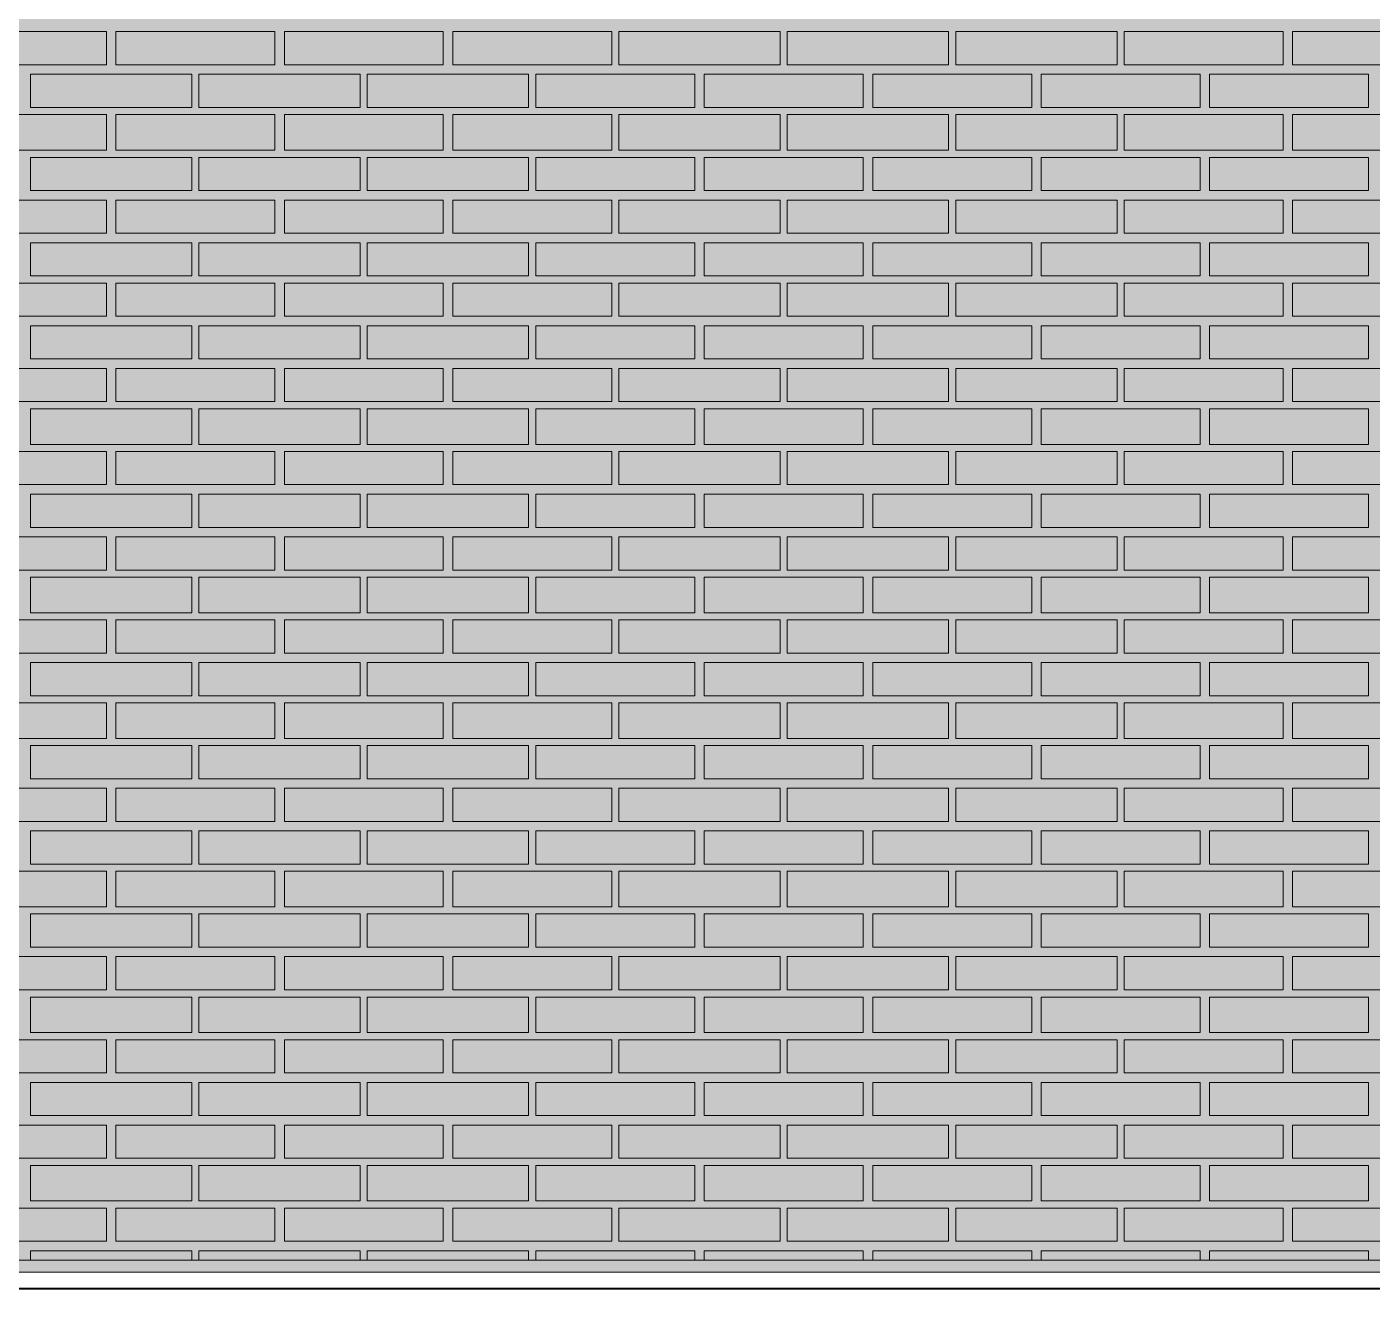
# Model space of a CAD drawing. Header units: millimetres. Extents: x -28928 to 100580, y -22867 to 36490.
# Drawn here: x 24754 to 27153, y -4768 to -2513 of the extents above; entities that cross this region are included whole.
import ezdxf

# ---------------------------------------------------------------- set-up
doc = ezdxf.new("R2010")
doc.units = ezdxf.units.MM
doc.layers.add('PDF _Геометрия', color=7, linetype='Continuous', true_color=0x8f8e8d)
doc.layers.add('PDF _Сплошная заливка', color=7, linetype='Continuous', true_color=0xffffff)

msp = doc.modelspace()

# ---------------------------------------------------------------- hatches: boundary and pattern name
at = {"layer": 'PDF _Сплошная заливка', "true_color": 0xdcd6cf, "transparency": 33554559}
msp.add_hatch(color=254, dxfattribs=at).paths.add_polyline_path([(29465.3, 1544.1), (29486.4, 1544.1), (29486.4, 9028.4), (4952.2, 9028.4), (4952.2, -4713.2), (29465.3, -4713.2)])
at = {"layer": 'PDF _Сплошная заливка', "true_color": 0xa48f7a, "transparency": 33554559}
h = msp.add_hatch(color=252, dxfattribs=at)
h.paths.add_polyline_path([(-7486.3, -4734.3), (-7486.3, -4713.2), (-9576.3, -4713.2), (-9576.3, -4734.3)])
h.paths.add_polyline_path([(-7168.9, -4713.2), (-7168.9, -4734.3), (45263, -4734.3), (45263, -4713.2)])

# ---------------------------------------------------------------- linework, layer by layer
at = {"layer": 'PDF _Геометрия', "color": 7, "lineweight": 9}
for points in [[(45263, -4713.2), (-7168.9, -4713.2), (4931.1, -4713.2), (-7168.9, -4713.2), (4931.1, -4713.2), (4931.1, 9028.4), (4931.1, -4764)], [(4952.2, -4764), (4952.2, 9028.4), (4952.2, -4713.2), (29465.3, -4713.2), (4952.2, -4713.2), (29465.3, -4713.2), (29465.3, 1531.4), (29465.3, -4764)], [(-7168.9, -4734.3), (45263, -4734.3), (45263, -4713.2), (29486.4, -4713.2), (29486.4, -5491.6), (29486.4, -5610.1)]]:
    msp.add_lwpolyline(points, dxfattribs=at)
at = {"layer": 'PDF _Геометрия', "lineweight": 9}
for points in [[(24896.1, -2521.6), (24896.1, -2580.9), (24612.6, -2580.9), (24612.6, -2521.6)], [(25196.4, -2521.6), (25196.4, -2580.9), (24913, -2580.9), (24913, -2521.6)], [(25496.8, -2521.6), (25496.8, -2580.9), (25213.4, -2580.9), (25213.4, -2521.6)], [(25797.2, -2521.6), (25797.2, -2580.9), (25513.7, -2580.9), (25513.7, -2521.6)], [(26097.6, -2521.6), (26097.6, -2580.9), (25809.9, -2580.9), (25809.9, -2521.6)], [(26398, -2521.6), (26398, -2580.9), (26110.3, -2580.9), (26110.3, -2521.6)], [(26698.4, -2521.6), (26698.4, -2580.9), (26410.7, -2580.9), (26410.7, -2521.6)], [(26994.5, -2521.6), (26994.5, -2580.9), (26711.1, -2580.9), (26711.1, -2521.6)], [(27294.9, -2521.6), (27294.9, -2580.9), (27011.4, -2580.9), (27011.4, -2521.6)], [(25048.4, -2657), (24904.5, -2657), (24760.7, -2657), (24760.7, -2597.8), (24904.5, -2597.8), (25048.4, -2597.8)], [(25348.7, -2657), (25204.9, -2657), (25061.1, -2657), (25061.1, -2597.8), (25204.9, -2597.8), (25348.7, -2597.8)], [(25649.1, -2657), (25505.3, -2657), (25361.4, -2657), (25361.4, -2597.8), (25505.3, -2597.8), (25649.1, -2597.8)], [(25945.3, -2657), (25805.7, -2657), (25661.8, -2657), (25661.8, -2597.8), (25805.7, -2597.8), (25945.3, -2597.8)], [(26245.7, -2657), (26106.1, -2657), (25962.2, -2657), (25962.2, -2597.8), (26106.1, -2597.8), (26245.7, -2597.8)], [(26546.1, -2657), (26402.2, -2657), (26262.6, -2657), (26262.6, -2597.8), (26402.2, -2597.8), (26546.1, -2597.8)], [(26846.4, -2657), (26702.6, -2657), (26563, -2657), (26563, -2597.8), (26702.6, -2597.8), (26846.4, -2597.8)], [(27146.8, -2657), (27003, -2657), (26863.4, -2657), (26863.4, -2597.8), (27003, -2597.8), (27146.8, -2597.8)], [(24896.1, -2669.7), (24896.1, -2733.2), (24612.6, -2733.2), (24612.6, -2669.7)], [(25196.4, -2669.7), (25196.4, -2733.2), (24913, -2733.2), (24913, -2669.7)], [(25496.8, -2669.7), (25496.8, -2733.2), (25213.4, -2733.2), (25213.4, -2669.7)], [(25797.2, -2669.7), (25797.2, -2733.2), (25513.7, -2733.2), (25513.7, -2669.7)], [(26097.6, -2669.7), (26097.6, -2733.2), (25809.9, -2733.2), (25809.9, -2669.7)], [(26398, -2669.7), (26398, -2733.2), (26110.3, -2733.2), (26110.3, -2669.7)], [(26698.4, -2669.7), (26698.4, -2733.2), (26410.7, -2733.2), (26410.7, -2669.7)], [(26994.5, -2669.7), (26994.5, -2733.2), (26711.1, -2733.2), (26711.1, -2669.7)], [(27294.9, -2669.7), (27294.9, -2733.2), (27011.4, -2733.2), (27011.4, -2669.7)], [(25048.4, -2805.1), (24904.5, -2805.1), (24760.7, -2805.1), (24760.7, -2745.9), (24904.5, -2745.9), (25048.4, -2745.9)], [(25348.7, -2805.1), (25204.9, -2805.1), (25061.1, -2805.1), (25061.1, -2745.9), (25204.9, -2745.9), (25348.7, -2745.9)], [(25649.1, -2805.1), (25505.3, -2805.1), (25361.4, -2805.1), (25361.4, -2745.9), (25505.3, -2745.9), (25649.1, -2745.9)], [(25945.3, -2805.1), (25805.7, -2805.1), (25661.8, -2805.1), (25661.8, -2745.9), (25805.7, -2745.9), (25945.3, -2745.9)], [(26245.7, -2805.1), (26106.1, -2805.1), (25962.2, -2805.1), (25962.2, -2745.9), (26106.1, -2745.9), (26245.7, -2745.9)], [(26546.1, -2805.1), (26402.2, -2805.1), (26262.6, -2805.1), (26262.6, -2745.9), (26402.2, -2745.9), (26546.1, -2745.9)], [(26846.4, -2805.1), (26702.6, -2805.1), (26563, -2805.1), (26563, -2745.9), (26702.6, -2745.9), (26846.4, -2745.9)], [(27146.8, -2805.1), (27003, -2805.1), (26863.4, -2805.1), (26863.4, -2745.9), (27003, -2745.9), (27146.8, -2745.9)], [(24896.1, -2822), (24896.1, -2881.3), (24612.6, -2881.3), (24612.6, -2822)], [(25196.4, -2822), (25196.4, -2881.3), (24913, -2881.3), (24913, -2822)], [(25496.8, -2822), (25496.8, -2881.3), (25213.4, -2881.3), (25213.4, -2822)], [(25797.2, -2822), (25797.2, -2881.3), (25513.7, -2881.3), (25513.7, -2822)], [(26097.6, -2822), (26097.6, -2881.3), (25809.9, -2881.3), (25809.9, -2822)], [(26398, -2822), (26398, -2881.3), (26110.3, -2881.3), (26110.3, -2822)], [(26698.4, -2822), (26698.4, -2881.3), (26410.7, -2881.3), (26410.7, -2822)], [(26994.5, -2822), (26994.5, -2881.3), (26711.1, -2881.3), (26711.1, -2822)], [(27294.9, -2822), (27294.9, -2881.3), (27011.4, -2881.3), (27011.4, -2822)], [(25048.4, -2957.4), (24904.5, -2957.4), (24760.7, -2957.4), (24760.7, -2898.2), (24904.5, -2898.2), (25048.4, -2898.2)], [(25348.7, -2957.4), (25204.9, -2957.4), (25061.1, -2957.4), (25061.1, -2898.2), (25204.9, -2898.2), (25348.7, -2898.2)], [(25649.1, -2957.4), (25505.3, -2957.4), (25361.4, -2957.4), (25361.4, -2898.2), (25505.3, -2898.2), (25649.1, -2898.2)], [(25945.3, -2957.4), (25805.7, -2957.4), (25661.8, -2957.4), (25661.8, -2898.2), (25805.7, -2898.2), (25945.3, -2898.2)], [(26245.7, -2957.4), (26106.1, -2957.4), (25962.2, -2957.4), (25962.2, -2898.2), (26106.1, -2898.2), (26245.7, -2898.2)], [(26546.1, -2957.4), (26402.2, -2957.4), (26262.6, -2957.4), (26262.6, -2898.2), (26402.2, -2898.2), (26546.1, -2898.2)], [(26846.4, -2957.4), (26702.6, -2957.4), (26563, -2957.4), (26563, -2898.2), (26702.6, -2898.2), (26846.4, -2898.2)], [(27146.8, -2957.4), (27003, -2957.4), (26863.4, -2957.4), (26863.4, -2898.2), (27003, -2898.2), (27146.8, -2898.2)], [(24896.1, -2970.1), (24896.1, -3029.3), (24612.6, -3029.3), (24612.6, -2970.1)], [(25196.4, -2970.1), (25196.4, -3029.3), (24913, -3029.3), (24913, -2970.1)], [(25496.8, -2970.1), (25496.8, -3029.3), (25213.4, -3029.3), (25213.4, -2970.1)], [(25797.2, -2970.1), (25797.2, -3029.3), (25513.7, -3029.3), (25513.7, -2970.1)], [(26097.6, -2970.1), (26097.6, -3029.3), (25809.9, -3029.3), (25809.9, -2970.1)], [(26398, -2970.1), (26398, -3029.3), (26110.3, -3029.3), (26110.3, -2970.1)], [(26698.4, -2970.1), (26698.4, -3029.3), (26410.7, -3029.3), (26410.7, -2970.1)], [(26994.5, -2970.1), (26994.5, -3029.3), (26711.1, -3029.3), (26711.1, -2970.1)], [(27294.9, -2970.1), (27294.9, -3029.3), (27011.4, -3029.3), (27011.4, -2970.1)], [(25048.4, -3105.5), (24904.5, -3105.5), (24760.7, -3105.5), (24760.7, -3046.3), (24904.5, -3046.3), (25048.4, -3046.3)], [(25348.7, -3105.5), (25204.9, -3105.5), (25061.1, -3105.5), (25061.1, -3046.3), (25204.9, -3046.3), (25348.7, -3046.3)], [(25649.1, -3105.5), (25505.3, -3105.5), (25361.4, -3105.5), (25361.4, -3046.3), (25505.3, -3046.3), (25649.1, -3046.3)], [(25945.3, -3105.5), (25805.7, -3105.5), (25661.8, -3105.5), (25661.8, -3046.3), (25805.7, -3046.3), (25945.3, -3046.3)], [(26245.7, -3105.5), (26106.1, -3105.5), (25962.2, -3105.5), (25962.2, -3046.3), (26106.1, -3046.3), (26245.7, -3046.3)], [(26546.1, -3105.5), (26402.2, -3105.5), (26262.6, -3105.5), (26262.6, -3046.3), (26402.2, -3046.3), (26546.1, -3046.3)], [(26846.4, -3105.5), (26702.6, -3105.5), (26563, -3105.5), (26563, -3046.3), (26702.6, -3046.3), (26846.4, -3046.3)], [(27146.8, -3105.5), (27003, -3105.5), (26863.4, -3105.5), (26863.4, -3046.3), (27003, -3046.3), (27146.8, -3046.3)], [(24896.1, -3122.4), (24896.1, -3181.6), (24612.6, -3181.6), (24612.6, -3122.4)], [(25196.4, -3122.4), (25196.4, -3181.6), (24913, -3181.6), (24913, -3122.4)], [(25496.8, -3122.4), (25496.8, -3181.6), (25213.4, -3181.6), (25213.4, -3122.4)], [(25797.2, -3122.4), (25797.2, -3181.6), (25513.7, -3181.6), (25513.7, -3122.4)], [(26097.6, -3122.4), (26097.6, -3181.6), (25809.9, -3181.6), (25809.9, -3122.4)], [(26398, -3122.4), (26398, -3181.6), (26110.3, -3181.6), (26110.3, -3122.4)], [(26698.4, -3122.4), (26698.4, -3181.6), (26410.7, -3181.6), (26410.7, -3122.4)], [(26994.5, -3122.4), (26994.5, -3181.6), (26711.1, -3181.6), (26711.1, -3122.4)], [(27294.9, -3122.4), (27294.9, -3181.6), (27011.4, -3181.6), (27011.4, -3122.4)], [(25048.4, -3257.8), (24904.5, -3257.8), (24760.7, -3257.8), (24760.7, -3194.3), (24904.5, -3194.3), (25048.4, -3194.3)], [(25348.7, -3257.8), (25204.9, -3257.8), (25061.1, -3257.8), (25061.1, -3194.3), (25204.9, -3194.3), (25348.7, -3194.3)], [(25649.1, -3257.8), (25505.3, -3257.8), (25361.4, -3257.8), (25361.4, -3194.3), (25505.3, -3194.3), (25649.1, -3194.3)], [(25945.3, -3257.8), (25805.7, -3257.8), (25661.8, -3257.8), (25661.8, -3194.3), (25805.7, -3194.3), (25945.3, -3194.3)], [(26245.7, -3257.8), (26106.1, -3257.8), (25962.2, -3257.8), (25962.2, -3194.3), (26106.1, -3194.3), (26245.7, -3194.3)], [(26546.1, -3257.8), (26402.2, -3257.8), (26262.6, -3257.8), (26262.6, -3194.3), (26402.2, -3194.3), (26546.1, -3194.3)], [(26846.4, -3257.8), (26702.6, -3257.8), (26563, -3257.8), (26563, -3194.3), (26702.6, -3194.3), (26846.4, -3194.3)], [(27146.8, -3257.8), (27003, -3257.8), (26863.4, -3257.8), (26863.4, -3194.3), (27003, -3194.3), (27146.8, -3194.3)], [(24896.1, -3270.5), (24896.1, -3329.7), (24612.6, -3329.7), (24612.6, -3270.5)], [(25196.4, -3270.5), (25196.4, -3329.7), (24913, -3329.7), (24913, -3270.5)], [(25496.8, -3270.5), (25496.8, -3329.7), (25213.4, -3329.7), (25213.4, -3270.5)], [(25797.2, -3270.5), (25797.2, -3329.7), (25513.7, -3329.7), (25513.7, -3270.5)], [(26097.6, -3270.5), (26097.6, -3329.7), (25809.9, -3329.7), (25809.9, -3270.5)], [(26398, -3270.5), (26398, -3329.7), (26110.3, -3329.7), (26110.3, -3270.5)], [(26698.4, -3270.5), (26698.4, -3329.7), (26410.7, -3329.7), (26410.7, -3270.5)], [(26994.5, -3270.5), (26994.5, -3329.7), (26711.1, -3329.7), (26711.1, -3270.5)], [(27294.9, -3270.5), (27294.9, -3329.7), (27011.4, -3329.7), (27011.4, -3270.5)], [(25048.4, -3405.9), (24904.5, -3405.9), (24760.7, -3405.9), (24760.7, -3346.6), (24904.5, -3346.6), (25048.4, -3346.6)], [(25348.7, -3405.9), (25204.9, -3405.9), (25061.1, -3405.9), (25061.1, -3346.6), (25204.9, -3346.6), (25348.7, -3346.6)], [(25649.1, -3405.9), (25505.3, -3405.9), (25361.4, -3405.9), (25361.4, -3346.6), (25505.3, -3346.6), (25649.1, -3346.6)], [(25945.3, -3405.9), (25805.7, -3405.9), (25661.8, -3405.9), (25661.8, -3346.6), (25805.7, -3346.6), (25945.3, -3346.6)], [(26245.7, -3405.9), (26106.1, -3405.9), (25962.2, -3405.9), (25962.2, -3346.6), (26106.1, -3346.6), (26245.7, -3346.6)], [(26546.1, -3405.9), (26402.2, -3405.9), (26262.6, -3405.9), (26262.6, -3346.6), (26402.2, -3346.6), (26546.1, -3346.6)], [(26846.4, -3405.9), (26702.6, -3405.9), (26563, -3405.9), (26563, -3346.6), (26702.6, -3346.6), (26846.4, -3346.6)], [(27146.8, -3405.9), (27003, -3405.9), (26863.4, -3405.9), (26863.4, -3346.6), (27003, -3346.6), (27146.8, -3346.6)], [(24896.1, -3422.8), (24896.1, -3482), (24612.6, -3482), (24612.6, -3422.8)], [(25196.4, -3422.8), (25196.4, -3482), (24913, -3482), (24913, -3422.8)], [(25496.8, -3422.8), (25496.8, -3482), (25213.4, -3482), (25213.4, -3422.8)], [(25797.2, -3422.8), (25797.2, -3482), (25513.7, -3482), (25513.7, -3422.8)], [(26097.6, -3422.8), (26097.6, -3482), (25809.9, -3482), (25809.9, -3422.8)], [(26398, -3422.8), (26398, -3482), (26110.3, -3482), (26110.3, -3422.8)], [(26698.4, -3422.8), (26698.4, -3482), (26410.7, -3482), (26410.7, -3422.8)], [(26994.5, -3422.8), (26994.5, -3482), (26711.1, -3482), (26711.1, -3422.8)], [(27294.9, -3422.8), (27294.9, -3482), (27011.4, -3482), (27011.4, -3422.8)], [(25048.4, -3558.2), (24904.5, -3558.2), (24760.7, -3558.2), (24760.7, -3494.7), (24904.5, -3494.7), (25048.4, -3494.7)], [(25348.7, -3558.2), (25204.9, -3558.2), (25061.1, -3558.2), (25061.1, -3494.7), (25204.9, -3494.7), (25348.7, -3494.7)], [(25649.1, -3558.2), (25505.3, -3558.2), (25361.4, -3558.2), (25361.4, -3494.7), (25505.3, -3494.7), (25649.1, -3494.7)], [(25945.3, -3558.2), (25805.7, -3558.2), (25661.8, -3558.2), (25661.8, -3494.7), (25805.7, -3494.7), (25945.3, -3494.7)], [(26245.7, -3558.2), (26106.1, -3558.2), (25962.2, -3558.2), (25962.2, -3494.7), (26106.1, -3494.7), (26245.7, -3494.7)], [(26546.1, -3558.2), (26402.2, -3558.2), (26262.6, -3558.2), (26262.6, -3494.7), (26402.2, -3494.7), (26546.1, -3494.7)], [(26846.4, -3558.2), (26702.6, -3558.2), (26563, -3558.2), (26563, -3494.7), (26702.6, -3494.7), (26846.4, -3494.7)], [(27146.8, -3558.2), (27003, -3558.2), (26863.4, -3558.2), (26863.4, -3494.7), (27003, -3494.7), (27146.8, -3494.7)], [(24896.1, -3570.9), (24896.1, -3630.1), (24612.6, -3630.1), (24612.6, -3570.9)], [(25196.4, -3570.9), (25196.4, -3630.1), (24913, -3630.1), (24913, -3570.9)], [(25496.8, -3570.9), (25496.8, -3630.1), (25213.4, -3630.1), (25213.4, -3570.9)], [(25797.2, -3570.9), (25797.2, -3630.1), (25513.7, -3630.1), (25513.7, -3570.9)], [(26097.6, -3570.9), (26097.6, -3630.1), (25809.9, -3630.1), (25809.9, -3570.9)], [(26398, -3570.9), (26398, -3630.1), (26110.3, -3630.1), (26110.3, -3570.9)], [(26698.4, -3570.9), (26698.4, -3630.1), (26410.7, -3630.1), (26410.7, -3570.9)], [(26994.5, -3570.9), (26994.5, -3630.1), (26711.1, -3630.1), (26711.1, -3570.9)], [(27294.9, -3570.9), (27294.9, -3630.1), (27011.4, -3630.1), (27011.4, -3570.9)], [(25048.4, -3706.3), (24904.5, -3706.3), (24760.7, -3706.3), (24760.7, -3647), (24904.5, -3647), (25048.4, -3647)], [(25348.7, -3706.3), (25204.9, -3706.3), (25061.1, -3706.3), (25061.1, -3647), (25204.9, -3647), (25348.7, -3647)], [(25649.1, -3706.3), (25505.3, -3706.3), (25361.4, -3706.3), (25361.4, -3647), (25505.3, -3647), (25649.1, -3647)], [(25945.3, -3706.3), (25805.7, -3706.3), (25661.8, -3706.3), (25661.8, -3647), (25805.7, -3647), (25945.3, -3647)], [(26245.7, -3706.3), (26106.1, -3706.3), (25962.2, -3706.3), (25962.2, -3647), (26106.1, -3647), (26245.7, -3647)], [(26546.1, -3706.3), (26402.2, -3706.3), (26262.6, -3706.3), (26262.6, -3647), (26402.2, -3647), (26546.1, -3647)], [(26846.4, -3706.3), (26702.6, -3706.3), (26563, -3706.3), (26563, -3647), (26702.6, -3647), (26846.4, -3647)], [(27146.8, -3706.3), (27003, -3706.3), (26863.4, -3706.3), (26863.4, -3647), (27003, -3647), (27146.8, -3647)], [(24896.1, -3719), (24896.1, -3782.4), (24612.6, -3782.4), (24612.6, -3719)], [(25196.4, -3719), (25196.4, -3782.4), (24913, -3782.4), (24913, -3719)], [(25496.8, -3719), (25496.8, -3782.4), (25213.4, -3782.4), (25213.4, -3719)], [(25797.2, -3719), (25797.2, -3782.4), (25513.7, -3782.4), (25513.7, -3719)], [(26097.6, -3719), (26097.6, -3782.4), (25809.9, -3782.4), (25809.9, -3719)], [(26398, -3719), (26398, -3782.4), (26110.3, -3782.4), (26110.3, -3719)], [(26698.4, -3719), (26698.4, -3782.4), (26410.7, -3782.4), (26410.7, -3719)], [(26994.5, -3719), (26994.5, -3782.4), (26711.1, -3782.4), (26711.1, -3719)], [(27294.9, -3719), (27294.9, -3782.4), (27011.4, -3782.4), (27011.4, -3719)], [(25048.4, -3854.3), (24904.5, -3854.3), (24760.7, -3854.3), (24760.7, -3795.1), (24904.5, -3795.1), (25048.4, -3795.1)], [(25348.7, -3854.3), (25204.9, -3854.3), (25061.1, -3854.3), (25061.1, -3795.1), (25204.9, -3795.1), (25348.7, -3795.1)], [(25649.1, -3854.3), (25505.3, -3854.3), (25361.4, -3854.3), (25361.4, -3795.1), (25505.3, -3795.1), (25649.1, -3795.1)], [(25945.3, -3854.3), (25805.7, -3854.3), (25661.8, -3854.3), (25661.8, -3795.1), (25805.7, -3795.1), (25945.3, -3795.1)], [(26245.7, -3854.3), (26106.1, -3854.3), (25962.2, -3854.3), (25962.2, -3795.1), (26106.1, -3795.1), (26245.7, -3795.1)], [(26546.1, -3854.3), (26402.2, -3854.3), (26262.6, -3854.3), (26262.6, -3795.1), (26402.2, -3795.1), (26546.1, -3795.1)], [(26846.4, -3854.3), (26702.6, -3854.3), (26563, -3854.3), (26563, -3795.1), (26702.6, -3795.1), (26846.4, -3795.1)], [(27146.8, -3854.3), (27003, -3854.3), (26863.4, -3854.3), (26863.4, -3795.1), (27003, -3795.1), (27146.8, -3795.1)], [(24896.1, -3871.3), (24896.1, -3930.5), (24612.6, -3930.5), (24612.6, -3871.3)], [(25196.4, -3871.3), (25196.4, -3930.5), (24913, -3930.5), (24913, -3871.3)], [(25496.8, -3871.3), (25496.8, -3930.5), (25213.4, -3930.5), (25213.4, -3871.3)], [(25797.2, -3871.3), (25797.2, -3930.5), (25513.7, -3930.5), (25513.7, -3871.3)], [(26097.6, -3871.3), (26097.6, -3930.5), (25809.9, -3930.5), (25809.9, -3871.3)], [(26398, -3871.3), (26398, -3930.5), (26110.3, -3930.5), (26110.3, -3871.3)], [(26698.4, -3871.3), (26698.4, -3930.5), (26410.7, -3930.5), (26410.7, -3871.3)], [(26994.5, -3871.3), (26994.5, -3930.5), (26711.1, -3930.5), (26711.1, -3871.3)], [(27294.9, -3871.3), (27294.9, -3930.5), (27011.4, -3930.5), (27011.4, -3871.3)], [(25048.4, -4006.6), (24904.5, -4006.6), (24760.7, -4006.6), (24760.7, -3947.4), (24904.5, -3947.4), (25048.4, -3947.4)], [(25348.7, -4006.6), (25204.9, -4006.6), (25061.1, -4006.6), (25061.1, -3947.4), (25204.9, -3947.4), (25348.7, -3947.4)], [(25649.1, -4006.6), (25505.3, -4006.6), (25361.4, -4006.6), (25361.4, -3947.4), (25505.3, -3947.4), (25649.1, -3947.4)], [(25945.3, -4006.6), (25805.7, -4006.6), (25661.8, -4006.6), (25661.8, -3947.4), (25805.7, -3947.4), (25945.3, -3947.4)], [(26245.7, -4006.6), (26106.1, -4006.6), (25962.2, -4006.6), (25962.2, -3947.4), (26106.1, -3947.4), (26245.7, -3947.4)], [(26546.1, -4006.6), (26402.2, -4006.6), (26262.6, -4006.6), (26262.6, -3947.4), (26402.2, -3947.4), (26546.1, -3947.4)], [(26846.4, -4006.6), (26702.6, -4006.6), (26563, -4006.6), (26563, -3947.4), (26702.6, -3947.4), (26846.4, -3947.4)], [(27146.8, -4006.6), (27003, -4006.6), (26863.4, -4006.6), (26863.4, -3947.4), (27003, -3947.4), (27146.8, -3947.4)], [(24896.1, -4019.3), (24896.1, -4082.8), (24612.6, -4082.8), (24612.6, -4019.3)], [(25196.4, -4019.3), (25196.4, -4082.8), (24913, -4082.8), (24913, -4019.3)], [(25496.8, -4019.3), (25496.8, -4082.8), (25213.4, -4082.8), (25213.4, -4019.3)], [(25797.2, -4019.3), (25797.2, -4082.8), (25513.7, -4082.8), (25513.7, -4019.3)], [(26097.6, -4019.3), (26097.6, -4082.8), (25809.9, -4082.8), (25809.9, -4019.3)], [(26398, -4019.3), (26398, -4082.8), (26110.3, -4082.8), (26110.3, -4019.3)], [(26698.4, -4019.3), (26698.4, -4082.8), (26410.7, -4082.8), (26410.7, -4019.3)], [(26994.5, -4019.3), (26994.5, -4082.8), (26711.1, -4082.8), (26711.1, -4019.3)], [(27294.9, -4019.3), (27294.9, -4082.8), (27011.4, -4082.8), (27011.4, -4019.3)], [(25048.4, -4154.7), (24904.5, -4154.7), (24760.7, -4154.7), (24760.7, -4095.5), (24904.5, -4095.5), (25048.4, -4095.5)], [(25348.7, -4154.7), (25204.9, -4154.7), (25061.1, -4154.7), (25061.1, -4095.5), (25204.9, -4095.5), (25348.7, -4095.5)], [(25649.1, -4154.7), (25505.3, -4154.7), (25361.4, -4154.7), (25361.4, -4095.5), (25505.3, -4095.5), (25649.1, -4095.5)], [(25945.3, -4154.7), (25805.7, -4154.7), (25661.8, -4154.7), (25661.8, -4095.5), (25805.7, -4095.5), (25945.3, -4095.5)], [(26245.7, -4154.7), (26106.1, -4154.7), (25962.2, -4154.7), (25962.2, -4095.5), (26106.1, -4095.5), (26245.7, -4095.5)], [(26546.1, -4154.7), (26402.2, -4154.7), (26262.6, -4154.7), (26262.6, -4095.5), (26402.2, -4095.5), (26546.1, -4095.5)], [(26846.4, -4154.7), (26702.6, -4154.7), (26563, -4154.7), (26563, -4095.5), (26702.6, -4095.5), (26846.4, -4095.5)], [(27146.8, -4154.7), (27003, -4154.7), (26863.4, -4154.7), (26863.4, -4095.5), (27003, -4095.5), (27146.8, -4095.5)], [(24896.1, -4171.6), (24896.1, -4230.9), (24612.6, -4230.9), (24612.6, -4171.6)], [(25196.4, -4171.6), (25196.4, -4230.9), (24913, -4230.9), (24913, -4171.6)], [(25496.8, -4171.6), (25496.8, -4230.9), (25213.4, -4230.9), (25213.4, -4171.6)], [(25797.2, -4171.6), (25797.2, -4230.9), (25513.7, -4230.9), (25513.7, -4171.6)], [(26097.6, -4171.6), (26097.6, -4230.9), (25809.9, -4230.9), (25809.9, -4171.6)], [(26398, -4171.6), (26398, -4230.9), (26110.3, -4230.9), (26110.3, -4171.6)], [(26698.4, -4171.6), (26698.4, -4230.9), (26410.7, -4230.9), (26410.7, -4171.6)], [(26994.5, -4171.6), (26994.5, -4230.9), (26711.1, -4230.9), (26711.1, -4171.6)], [(27294.9, -4171.6), (27294.9, -4230.9), (27011.4, -4230.9), (27011.4, -4171.6)], [(25048.4, -4307), (24904.5, -4307), (24760.7, -4307), (24760.7, -4243.6), (24904.5, -4243.6), (25048.4, -4243.6)], [(25348.7, -4307), (25204.9, -4307), (25061.1, -4307), (25061.1, -4243.6), (25204.9, -4243.6), (25348.7, -4243.6)], [(25649.1, -4307), (25505.3, -4307), (25361.4, -4307), (25361.4, -4243.6), (25505.3, -4243.6), (25649.1, -4243.6)], [(25945.3, -4307), (25805.7, -4307), (25661.8, -4307), (25661.8, -4243.6), (25805.7, -4243.6), (25945.3, -4243.6)], [(26245.7, -4307), (26106.1, -4307), (25962.2, -4307), (25962.2, -4243.6), (26106.1, -4243.6), (26245.7, -4243.6)], [(26546.1, -4307), (26402.2, -4307), (26262.6, -4307), (26262.6, -4243.6), (26402.2, -4243.6), (26546.1, -4243.6)], [(26846.4, -4307), (26702.6, -4307), (26563, -4307), (26563, -4243.6), (26702.6, -4243.6), (26846.4, -4243.6)], [(27146.8, -4307), (27003, -4307), (26863.4, -4307), (26863.4, -4243.6), (27003, -4243.6), (27146.8, -4243.6)], [(24896.1, -4319.7), (24896.1, -4379), (24612.6, -4379), (24612.6, -4319.7)], [(25196.4, -4319.7), (25196.4, -4379), (24913, -4379), (24913, -4319.7)], [(25496.8, -4319.7), (25496.8, -4379), (25213.4, -4379), (25213.4, -4319.7)], [(25797.2, -4319.7), (25797.2, -4379), (25513.7, -4379), (25513.7, -4319.7)], [(26097.6, -4319.7), (26097.6, -4379), (25809.9, -4379), (25809.9, -4319.7)], [(26398, -4319.7), (26398, -4379), (26110.3, -4379), (26110.3, -4319.7)], [(26698.4, -4319.7), (26698.4, -4379), (26410.7, -4379), (26410.7, -4319.7)], [(26994.5, -4319.7), (26994.5, -4379), (26711.1, -4379), (26711.1, -4319.7)], [(27294.9, -4319.7), (27294.9, -4379), (27011.4, -4379), (27011.4, -4319.7)], [(25048.4, -4455.1), (24904.5, -4455.1), (24760.7, -4455.1), (24760.7, -4395.9), (24904.5, -4395.9), (25048.4, -4395.9)], [(25348.7, -4455.1), (25204.9, -4455.1), (25061.1, -4455.1), (25061.1, -4395.9), (25204.9, -4395.9), (25348.7, -4395.9)], [(25649.1, -4455.1), (25505.3, -4455.1), (25361.4, -4455.1), (25361.4, -4395.9), (25505.3, -4395.9), (25649.1, -4395.9)], [(25945.3, -4455.1), (25805.7, -4455.1), (25661.8, -4455.1), (25661.8, -4395.9), (25805.7, -4395.9), (25945.3, -4395.9)], [(26245.7, -4455.1), (26106.1, -4455.1), (25962.2, -4455.1), (25962.2, -4395.9), (26106.1, -4395.9), (26245.7, -4395.9)], [(26546.1, -4455.1), (26402.2, -4455.1), (26262.6, -4455.1), (26262.6, -4395.9), (26402.2, -4395.9), (26546.1, -4395.9)], [(26846.4, -4455.1), (26702.6, -4455.1), (26563, -4455.1), (26563, -4395.9), (26702.6, -4395.9), (26846.4, -4395.9)], [(27146.8, -4455.1), (27003, -4455.1), (26863.4, -4455.1), (26863.4, -4395.9), (27003, -4395.9), (27146.8, -4395.9)], [(24896.1, -4472), (24896.1, -4531.3), (24612.6, -4531.3), (24612.6, -4472)], [(25196.4, -4472), (25196.4, -4531.3), (24913, -4531.3), (24913, -4472)], [(25496.8, -4472), (25496.8, -4531.3), (25213.4, -4531.3), (25213.4, -4472)], [(25797.2, -4472), (25797.2, -4531.3), (25513.7, -4531.3), (25513.7, -4472)], [(26097.6, -4472), (26097.6, -4531.3), (25809.9, -4531.3), (25809.9, -4472)], [(26398, -4472), (26398, -4531.3), (26110.3, -4531.3), (26110.3, -4472)], [(26698.4, -4472), (26698.4, -4531.3), (26410.7, -4531.3), (26410.7, -4472)], [(26994.5, -4472), (26994.5, -4531.3), (26711.1, -4531.3), (26711.1, -4472)], [(27294.9, -4472), (27294.9, -4531.3), (27011.4, -4531.3), (27011.4, -4472)], [(25048.4, -4607.4), (24904.5, -4607.4), (24760.7, -4607.4), (24760.7, -4544), (24904.5, -4544), (25048.4, -4544)], [(25348.7, -4607.4), (25204.9, -4607.4), (25061.1, -4607.4), (25061.1, -4544), (25204.9, -4544), (25348.7, -4544)], [(25649.1, -4607.4), (25505.3, -4607.4), (25361.4, -4607.4), (25361.4, -4544), (25505.3, -4544), (25649.1, -4544)], [(25945.3, -4607.4), (25805.7, -4607.4), (25661.8, -4607.4), (25661.8, -4544), (25805.7, -4544), (25945.3, -4544)], [(26245.7, -4607.4), (26106.1, -4607.4), (25962.2, -4607.4), (25962.2, -4544), (26106.1, -4544), (26245.7, -4544)], [(26546.1, -4607.4), (26402.2, -4607.4), (26262.6, -4607.4), (26262.6, -4544), (26402.2, -4544), (26546.1, -4544)], [(26846.4, -4607.4), (26702.6, -4607.4), (26563, -4607.4), (26563, -4544), (26702.6, -4544), (26846.4, -4544)], [(27146.8, -4607.4), (27003, -4607.4), (26863.4, -4607.4), (26863.4, -4544), (27003, -4544), (27146.8, -4544)], [(24896.1, -4620.1), (24896.1, -4679.3), (24612.6, -4679.3), (24612.6, -4620.1)], [(25196.4, -4620.1), (25196.4, -4679.3), (24913, -4679.3), (24913, -4620.1)], [(25496.8, -4620.1), (25496.8, -4679.3), (25213.4, -4679.3), (25213.4, -4620.1)], [(25797.2, -4620.1), (25797.2, -4679.3), (25513.7, -4679.3), (25513.7, -4620.1)], [(26097.6, -4620.1), (26097.6, -4679.3), (25809.9, -4679.3), (25809.9, -4620.1)], [(26398, -4620.1), (26398, -4679.3), (26110.3, -4679.3), (26110.3, -4620.1)], [(26698.4, -4620.1), (26698.4, -4679.3), (26410.7, -4679.3), (26410.7, -4620.1)], [(26994.5, -4620.1), (26994.5, -4679.3), (26711.1, -4679.3), (26711.1, -4620.1)], [(27294.9, -4620.1), (27294.9, -4679.3), (27011.4, -4679.3), (27011.4, -4620.1)]]:
    msp.add_lwpolyline(points, close=True, dxfattribs=at)
for points in [[(24760.7, -4713.2), (24760.7, -4696.3), (24904.5, -4696.3), (25048.4, -4696.3), (25048.4, -4713.2)], [(25061.1, -4713.2), (25061.1, -4696.3), (25204.9, -4696.3), (25348.7, -4696.3), (25348.7, -4713.2)], [(25361.4, -4713.2), (25361.4, -4696.3), (25505.3, -4696.3), (25649.1, -4696.3), (25649.1, -4713.2)], [(25661.8, -4713.2), (25661.8, -4696.3), (25805.7, -4696.3), (25945.3, -4696.3), (25945.3, -4713.2)], [(25962.2, -4713.2), (25962.2, -4696.3), (26106.1, -4696.3), (26245.7, -4696.3), (26245.7, -4713.2)], [(26262.6, -4713.2), (26262.6, -4696.3), (26402.2, -4696.3), (26546.1, -4696.3), (26546.1, -4713.2)], [(26563, -4713.2), (26563, -4696.3), (26702.6, -4696.3), (26846.4, -4696.3), (26846.4, -4713.2)], [(26863.4, -4713.2), (26863.4, -4696.3), (27003, -4696.3), (27146.8, -4696.3), (27146.8, -4713.2)]]:
    msp.add_lwpolyline(points, dxfattribs=at)
at = {"layer": 'PDF _Геометрия', "color": 7, "lineweight": 40}
msp.add_lwpolyline([(82954.9, -4764), (-22513.9, -4764)], dxfattribs=at)

doc.saveas('drawing.dxf')
